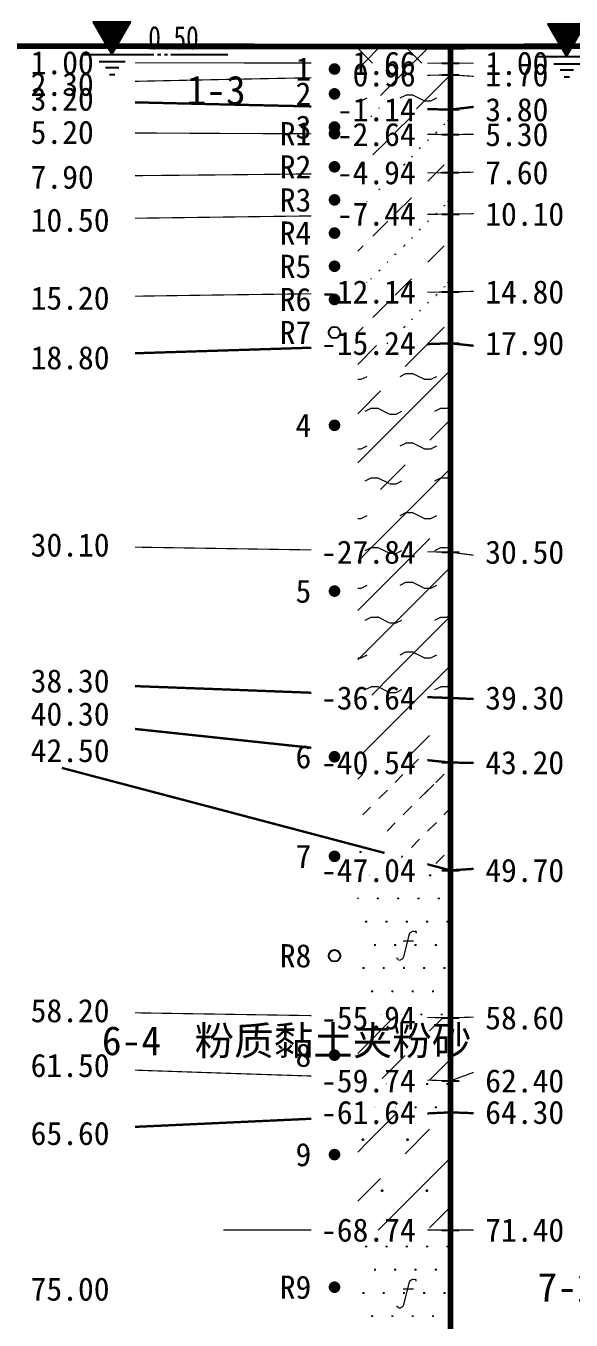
# Model space of a CAD drawing. Extents: x -37 to 3540, y -1485 to 297.
# Drawn here: x 134.6 to 181.6, y -783.3 to -671.8 of the extents above; entities that cross this region are included whole.
import ezdxf
from ezdxf.enums import TextEntityAlignment as Align

# ---------------------------------------------------------------- set-up
doc = ezdxf.new("R2010")
doc.units = 0
doc.layers.get('0').update_dxf_attribs({"linetype": 'CONTINUOUS'})
for name, color, linetype in [('CURVE', 200, 'CONTINUOUS'), ('HOLE', 41, 'CONTINUOUS'), ('SAMPLE', 1, 'CONTINUOUS'), ('STRATUM', 241, 'CONTINUOUS')]:
    doc.layers.add(name, color=color, linetype=linetype)
doc.layers.add('HATCH', color=7, linetype='CONTINUOUS', lineweight=13)
doc.styles.add('ST', font='')
doc.styles.get('ST').set_extended_font_data('SimSun')
pattern_1 = [(45, (117.408, -891), (-4.24264, 4.24264), [10, 0]), (45, (118.469, -894.182), (-2.12132, 6.36396), [3, -3])]
pattern_2 = [(45, (117.408, -891), (-4.24264, 4.24264), [10, 0]), (45, (118.469, -894.182), (-2.12132, 6.36396), [3, -3]), (26.565, (118.4823, -891.2536), (5.999823, 5.999812), [0.567, -12.849]), (0, (117.9153, -891.2536), (0, 6), [0.567, -5.433]), (26.565, (115.827, -891), (5.999823, 5.999812), [0.567, -12.849]), (0, (116.334, -890.7464), (0, 6), [0.567, -5.433]), (153.435, (117.9153, -891.2536), (-5.999818, -5e-06), [1.134, -12.2826]), (26.565, (121.4823, -888.2536), (5.999823, 5.999812), [0.567, -12.849]), (0, (120.9153, -888.2536), (0, 6), [0.567, -5.433]), (26.565, (118.827, -888), (5.999823, 5.999812), [0.567, -12.849]), (0, (119.334, -887.7464), (0, 6), [0.567, -5.433]), (153.435, (120.9153, -888.2536), (-5.999818, -5e-06), [1.134, -12.2826])]
pattern_3 = [(45, (117.408, -891), (-7e-07, 6.99998), [1.97196, -7.92754]), (45, (120.221, -888.171), (-7e-07, 6.99998), [1.99367, -7.90583]), (45, (122.4757, -885.918), (-7e-07, 6.99998), [1.8136, -8.08588]), (26.565, (117.4082, -887.5), (7, 7), [0.0965, -15.55598]), (36.8699, (118.1082, -886.8), (7, 7), [0.19775, -34.80225]), (315, (120.908, -884.024), (6.99998, 1e-06), [0.03305, -9.86644]), (26.565, (120.9082, -891), (7, 7), [0.14475, -15.50773]), (26.565, (121.6082, -890.3), (7, 7), [0.10528, -15.5472]), (90, (121.958, -889.95), (-7, -5e-07), [0.02877, -6.97123]), (26.565, (122.3082, -889.6), (7, 7), [0.091, -31.21394]), (36.8699, (123.0082, -888.9), (7, 7), [0.1107, -34.8893]), (45, (123.708, -888.2), (-2e-07, 6.99998), [0.10911, -9.79038]), (315, (124.3223, -887.452), (6.99998, 1e-06), [0.03305, -9.86644]), (36.8699, (118.8082, -886.1), (7, 7), [0.10224, -34.89776]), (53.1301, (119.5082, -885.4), (14, 21), [0.13438, -34.86562]), (53.1301, (120.2082, -884.7), (14, 21), [0.12625, -34.87375])]
pattern_4 = [(82.875, (116.5736, -892.206), (0.000369, 10.000176), [0.0893, -80.5337]), (143.13, (116.6746, -892.2818), (-29.999964, 20.000054), [0.12627, -49.87373]), (172.875, (116.8518, -892.304), (-70.000246, 9.99966), [0.17857, -80.44443]), (206.565, (117.0302, -892.2147), (-9.9997, -9.99969), [0.19954, -22.16046]), (243.435, (117.1195, -892.0363), (9e-06, -9.9997), [0.19954, -22.16146]), (255.964, (117.2088, -891.679), (-0.0002, -9.9995), [0.36813, -40.86287]), (255.964, (117.5188, -890.439), (-0.0002, -9.9995), [1.2784, -39.9526]), (255.964, (117.5873, -890.165), (-0.0002, -9.9995), [0.28235, -40.94865]), (216.87, (117.7775, -889.9108), (-9.999982, -10.000018), [0.12627, -49.87373]), (243.435, (117.6765, -889.9865), (9e-06, -9.9997), [0.19954, -22.16146]), (206.565, (117.956, -889.8215), (-9.9997, -9.99969), [0.19954, -22.16046]), (172.875, (118.1332, -889.8437), (-70.000246, 9.99966), [0.17857, -80.44443]), (143.13, (118.2342, -889.9194), (-29.999964, 20.000054), [0.12627, -49.87373]), (82.875, (118.2231, -890.008), (0.000369, 10.000176), [0.0893, -80.5337]), (0, (117.078, -890.66), (0, 10), [0.89286, -9.10714]), (0, (117.4332, -891), (1, 2), [0, -1.75]), (0, (117.4082, -890.975), (1, 2), [0, -1.75]), (0, (117.4082, -891), (1, 2), [0, -1.75]), (0, (117.3832, -891), (1, 2), [0, -1.75]), (0, (117.4082, -891.025), (1, 2), [0, -1.75])]

# ---------------------------------------------------------------- blocks, each defined once
blk = doc.blocks.new('SampleSoilUndisturbed')
at = {"const_width": 0.5}
blk.add_lwpolyline([(-0.25, 0, 1), (0.25, 0, 1)], format="xyb", close=True, dxfattribs=at)
blk = doc.blocks.new('SampleSoilDisturbed')
blk.add_circle((0, 0), 0.5)
blk = doc.blocks.new('Gwl')
blk.add_lwpolyline([(0, 0, 0, 3.22, 0), (0, 2.79, 3.22, 3.22, 0)], format="xyseb")
blk.add_lwpolyline([(0, 0), (1.61, 2.79), (-1.61, 2.79)], close=True)
for points in [[(-2.63, 0), (3.61, 0)], [(3.93, 0), (4.21, 0)], [(4.53, 0), (4.8, 0)], [(5.09, 0), (9.99, 0)], [(-1.09, -0.61), (1.16, -0.61)], [(-0.54, -1.14), (0.61, -1.14)], [(-0.19, -1.74), (0.26, -1.74)]]:
    blk.add_lwpolyline(points)
at = {"style": 'ST', "width": 0.8}
blk.add_attdef('*GWL', (3.14, 0.45), '', height=2, dxfattribs=at)

msp = doc.modelspace()

# ---------------------------------------------------------------- hatches: boundary and pattern name
at = {"layer": 'HATCH'}
h = msp.add_hatch(dxfattribs=at)
h.set_pattern_fill('STT', color=50, style=0)
h.set_pattern_definition([(45, (117.4082, -891), (-2.12132, 2.12132), [10, 0]), (135, (117.4082, -891), (-2.12132, -2.12132), [10, 0])])
h.paths.add_polyline_path([(171.18, -673.58), (163.18, -673.57), (163.18, -675), (171.18, -675.01)])
h.paths.add_polyline_path([(161.97, -676.5), (168.67, -676.5), (168.67, -673.57), (161.97, -673.57)], flags=9)
h = msp.add_hatch(dxfattribs=at)
h.set_pattern_fill('FZNT', color=32, style=0)
h.set_pattern_definition(pattern_1)
h.paths.add_polyline_path([(171.18, -675.01), (163.18, -675), (163.18, -676.17), (171.18, -676.01)])
h.paths.add_polyline_path([(161.97, -677.5), (168.67, -677.5), (168.67, -674.57), (161.97, -674.57)], flags=9)
h.paths.add_polyline_path([(161.97, -676.5), (168.67, -676.5), (168.67, -673.57), (161.97, -673.57)], flags=9)
h = msp.add_hatch(dxfattribs=at)
h.set_pattern_fill('YNFNT', color=251, style=0)
h.set_pattern_definition(pattern_2)
h.paths.add_polyline_path([(171.18, -676.01), (163.18, -676.17), (163.18, -678.82), (171.18, -679.01)])
h.paths.add_polyline_path([(160.54, -680.5), (168.67, -680.5), (168.67, -677.58), (160.54, -677.58)], flags=9)
h.paths.add_polyline_path([(161.97, -677.5), (168.67, -677.5), (168.67, -674.57), (161.97, -674.57)], flags=9)
h = msp.add_hatch(dxfattribs=at)
h.set_pattern_fill('SZFT', color=52, style=0)
h.set_pattern_definition(pattern_3)
h.paths.add_polyline_path([(171.18, -679.01), (163.18, -678.82), (163.18, -681.11), (171.18, -681.15)])
h.paths.add_polyline_path([(160.54, -682.64), (168.67, -682.64), (168.67, -679.71), (160.54, -679.71)], flags=9)
h.paths.add_polyline_path([(160.54, -680.5), (168.67, -680.5), (168.67, -677.58), (160.54, -677.58)], flags=9)
h = msp.add_hatch(dxfattribs=at)
h.set_pattern_fill('SZFT', color=52, style=0)
h.set_pattern_definition(pattern_3)
h.paths.add_polyline_path([(171.18, -681.15), (163.18, -681.11), (163.18, -684.52), (171.18, -684.44)])
h.paths.add_polyline_path([(160.54, -685.93), (168.67, -685.93), (168.67, -682.99), (160.54, -682.99)], flags=9)
h.paths.add_polyline_path([(160.54, -682.64), (168.67, -682.64), (168.67, -679.71), (160.54, -679.71)], flags=9)
h = msp.add_hatch(dxfattribs=at)
h.set_pattern_fill('SZFT', color=52, style=0)
h.set_pattern_definition(pattern_3)
h.paths.add_polyline_path([(171.18, -684.44), (163.18, -684.52), (163.18, -688.12), (171.18, -688.01)])
h.paths.add_polyline_path([(160.55, -689.49), (168.66, -689.49), (168.66, -686.59), (160.55, -686.59)], flags=9)
h.paths.add_polyline_path([(160.54, -685.93), (168.67, -685.93), (168.67, -682.99), (160.54, -682.99)], flags=9)
h = msp.add_hatch(dxfattribs=at)
h.set_pattern_fill('SZFT', color=52, style=0)
h.set_pattern_definition(pattern_3)
h.paths.add_polyline_path([(171.18, -688.01), (163.18, -688.12), (163.18, -694.83), (171.18, -694.72)])
h.paths.add_polyline_path([(159.11, -696.21), (168.67, -696.21), (168.67, -693.29), (159.11, -693.29)], flags=9)
h.paths.add_polyline_path([(160.55, -689.49), (168.66, -689.49), (168.66, -686.59), (160.55, -686.59)], flags=9)
h = msp.add_hatch(dxfattribs=at)
h.set_pattern_fill('SZFT', color=52, style=0)
h.set_pattern_definition(pattern_3)
h.paths.add_polyline_path([(171.18, -694.72), (163.18, -694.83), (163.18, -699.4), (171.18, -699.15)])
h.paths.add_polyline_path([(159.11, -700.64), (168.67, -700.64), (168.67, -697.72), (159.11, -697.72)], flags=9)
h.paths.add_polyline_path([(159.11, -696.21), (168.67, -696.21), (168.67, -693.29), (159.11, -693.29)], flags=9)
h = msp.add_hatch(dxfattribs=at)
h.set_pattern_fill('YNFNT', color=251, style=0)
h.set_pattern_definition(pattern_2)
h.paths.add_polyline_path([(171.18, -699.15), (163.18, -699.4), (163.18, -717.03), (171.18, -717.15)])
h.paths.add_polyline_path([(159.11, -718.64), (168.67, -718.64), (168.67, -715.71), (159.11, -715.71)], flags=9)
h.paths.add_polyline_path([(159.11, -700.64), (168.67, -700.64), (168.67, -697.72), (159.11, -697.72)], flags=9)
h = msp.add_hatch(dxfattribs=at)
h.set_pattern_fill('YNNT', color=251, style=0)
h.set_pattern_definition([(45, (117.4082, -891), (-2.12132, 2.12132), [10, 0]), (26.565, (118.4823, -891.2536), (5.999823, 5.999812), [0.567, -12.849]), (0, (117.9153, -891.2536), (0, 6), [0.567, -5.433]), (26.565, (115.827, -891), (5.999823, 5.999812), [0.567, -12.849]), (0, (116.334, -890.7464), (0, 6), [0.567, -5.433]), (153.435, (117.9153, -891.2536), (-5.999818, -5e-06), [1.134, -12.2826]), (26.565, (121.4823, -888.2536), (5.999823, 5.999812), [0.567, -12.849]), (0, (120.9153, -888.2536), (0, 6), [0.567, -5.433]), (26.565, (118.827, -888), (5.999823, 5.999812), [0.567, -12.849]), (0, (119.334, -887.7464), (0, 6), [0.567, -5.433]), (153.435, (120.9153, -888.2536), (-5.999818, -5e-06), [1.134, -12.2826])])
h.paths.add_polyline_path([(171.18, -717.15), (163.18, -717.03), (163.18, -729.42), (171.18, -729.72)])
h.paths.add_polyline_path([(159.11, -731.21), (168.67, -731.21), (168.67, -728.28), (159.11, -728.28)], flags=9)
h.paths.add_polyline_path([(159.11, -718.64), (168.67, -718.64), (168.67, -715.71), (159.11, -715.71)], flags=9)
h = msp.add_hatch(dxfattribs=at)
h.set_pattern_fill('FZNT', color=32, style=0)
h.set_pattern_definition(pattern_1)
h.paths.add_polyline_path([(171.18, -729.72), (163.18, -729.42), (163.18, -734.44), (171.18, -735.29)])
h.paths.add_polyline_path([(159.11, -736.78), (168.67, -736.78), (168.67, -733.85), (159.11, -733.85)], flags=9)
h.paths.add_polyline_path([(159.11, -731.21), (168.67, -731.21), (168.67, -728.28), (159.11, -728.28)], flags=9)
h = msp.add_hatch(dxfattribs=at)
h.set_pattern_fill('NZFT', color=52, style=0)
h.set_pattern_definition([(45, (117.408, -891), (-6e-07, 6.99998), [0.9473, -8.9522]), (45, (118.808, -889.6), (-6e-07, 6.99998), [0.9869, -8.9126]), (45, (120.208, -888.2), (-6e-07, 6.99998), [1.06018, -8.8393]), (45, (121.608, -886.8), (-6e-07, 6.99998), [0.94918, -8.95032]), (45, (123.008, -885.4), (-6e-07, 6.99998), [1.0365, -8.863]), (45, (120.908, -891), (-6e-07, 6.99998), [1.01335, -8.88615]), (45, (122.308, -889.6), (-6e-07, 6.99998), [1.07896, -12.12037]), (45, (123.708, -888.2), (-6e-07, 6.99998), [0.99882, -8.90067]), (45, (118.108, -886.8), (-4e-07, 6.99998), [1.05533, -8.84416]), (45, (119.508, -885.4), (-4e-07, 6.99998), [1.0365, -8.863])])
h.paths.add_polyline_path([(171.18, -735.29), (163.18, -734.44), (163.18, -742.47), (171.18, -744.58)])
h.paths.add_polyline_path([(159.11, -746.07), (168.67, -746.07), (168.67, -743.14), (159.11, -743.14)], flags=9)
h.paths.add_polyline_path([(159.11, -736.78), (168.67, -736.78), (168.67, -733.85), (159.11, -733.85)], flags=9)
h = msp.add_hatch(dxfattribs=at)
h.set_pattern_fill('FS', color=142, style=0)
h.set_pattern_definition(pattern_4)
h.paths.add_polyline_path([(171.18, -744.58), (163.18, -742.47), (163.18, -757.17), (171.18, -757.29)])
h.paths.add_polyline_path([(159.11, -758.78), (168.67, -758.78), (168.67, -755.85), (159.11, -755.85)], flags=9)
h.paths.add_polyline_path([(159.11, -746.07), (168.67, -746.07), (168.67, -743.14), (159.11, -743.14)], flags=9)
h = msp.add_hatch(dxfattribs=at)
h.set_pattern_fill('FZNT', color=32, style=0)
h.set_pattern_definition(pattern_1)
h.paths.add_polyline_path([(171.18, -757.29), (163.18, -757.17), (163.18, -762.45), (171.18, -762.72)])
h.paths.add_polyline_path([(148.3, -761.7), (174.98, -761.7), (174.98, -756.75), (148.3, -756.75)], flags=9)
h.paths.add_polyline_path([(159.11, -764.21), (168.67, -764.21), (168.67, -761.28), (159.11, -761.28)], flags=9)
h.paths.add_polyline_path([(159.11, -758.78), (168.67, -758.78), (168.67, -755.85), (159.11, -755.85)], flags=9)
h = msp.add_hatch(dxfattribs=at)
h.set_pattern_fill('FS', color=142, style=0)
h.set_pattern_definition(pattern_4)
h.paths.add_polyline_path([(171.18, -762.72), (163.18, -762.45), (163.18, -765.81), (171.18, -765.44)])
h.paths.add_polyline_path([(159.11, -766.93), (168.67, -766.93), (168.67, -763.99), (159.11, -763.99)], flags=9)
h.paths.add_polyline_path([(159.11, -764.21), (168.67, -764.21), (168.67, -761.28), (159.11, -761.28)], flags=9)
h = msp.add_hatch(dxfattribs=at)
h.set_pattern_fill('FZNT', color=32, style=0)
h.set_pattern_definition(pattern_1)
h.paths.add_polyline_path([(171.18, -765.44), (163.18, -765.81), (163.18, -775.58), (171.18, -775.58)])
h.paths.add_polyline_path([(159.11, -777.07), (168.67, -777.07), (168.67, -774.14), (159.11, -774.14)], flags=9)
h.paths.add_polyline_path([(159.11, -766.93), (168.67, -766.93), (168.67, -763.99), (159.11, -763.99)], flags=9)
h = msp.add_hatch(dxfattribs=at)
h.set_pattern_fill('FS', color=32, scale=2.2, style=0)
h.set_pattern_definition([(82.875, (115.572, -893.6533), (0.00081, 22.00039), [0.1964, -177.1742]), (143.13, (115.7943, -893.82), (-65.99992, 44.00012), [0.2778, -109.7222]), (172.875, (116.184, -893.8687), (-154.00054, 21.999253), [0.3929, -176.9777]), (206.565, (116.577, -893.672), (-21.99935, -21.9993), [0.439, -48.753]), (243.435, (116.773, -893.28), (2e-05, -21.9993), [0.439, -48.7552]), (255.964, (116.9695, -892.494), (-0.00044, -21.9989), [0.8099, -89.8983]), (255.964, (117.6516, -889.7656), (-0.00044, -21.9989), [2.8124, -87.8958]), (255.964, (117.802, -889.163), (-0.00044, -21.9989), [0.6212, -90.087]), (216.87, (118.2208, -888.6037), (-21.99996, -22.00004), [0.2778, -109.7222]), (243.435, (117.999, -888.77), (2e-05, -21.9993), [0.439, -48.7552]), (206.565, (118.613, -888.407), (-21.99935, -21.9993), [0.439, -48.753]), (172.875, (119.0032, -888.456), (-154.00054, 21.99925), [0.3929, -176.9777]), (143.13, (119.2255, -888.6228), (-65.99992, 44.00012), [0.2778, -109.7222]), (82.875, (119.201, -888.8177), (0.00081, 22.00039), [0.1964, -177.1742]), (0, (116.683, -890.252), (0, 22), [1.9643, -20.0357]), (0, (117.463, -891), (2.2, 4.4), [0, -3.85]), (0, (117.408, -890.945), (2.2, 4.4), [0, -3.85]), (0, (117.408, -891), (2.2, 4.4), [0, -3.85]), (0, (117.353, -891), (2.2, 4.4), [0, -3.85]), (0, (117.408, -891.055), (2.2, 4.4), [0, -3.85])])
h.paths.add_polyline_path([(171.18, -765.44), (163.18, -765.81), (163.18, -775.58), (171.18, -775.58)])
h.paths.add_polyline_path([(159.11, -777.07), (168.67, -777.07), (168.67, -774.14), (159.11, -774.14)], flags=9)
h.paths.add_polyline_path([(159.11, -766.93), (168.67, -766.93), (168.67, -763.99), (159.11, -763.99)], flags=9)
h = msp.add_hatch(dxfattribs=at)
h.set_pattern_fill('FS', color=142, style=0)
h.set_pattern_definition(pattern_4)
h.paths.add_polyline_path([(171.18, -775.58), (163.18, -775.58), (163.18, -785.44), (171.18, -785.44)])
h.paths.add_polyline_path([(159.11, -786.93), (168.67, -786.93), (168.67, -783.99), (159.11, -783.99)], flags=9)
h.paths.add_polyline_path([(159.11, -777.07), (168.67, -777.07), (168.67, -774.14), (159.11, -774.14)], flags=9)

# ---------------------------------------------------------------- linework, layer by layer
at = {"layer": 'HOLE', "linetype": 'Continuous', "const_width": 0.5}
msp.add_lwpolyline([(171.18, -673.58), (171.18, -823.58)], dxfattribs=at)
at = {"layer": 'HOLE', "linetype": 'Continuous'}
for points in [[(170.43, -675.01), (171.93, -675.01)], [(170.43, -676.01), (171.93, -676.01)], [(170.43, -679.01), (171.93, -679.01)], [(170.43, -681.15), (171.93, -681.15)], [(170.43, -684.44), (171.93, -684.44)], [(170.43, -688.01), (171.93, -688.01)], [(170.43, -694.72), (171.93, -694.72)], [(170.43, -699.15), (171.93, -699.15)], [(170.43, -717.15), (171.93, -717.15)], [(170.43, -729.72), (171.93, -729.72)], [(170.43, -735.29), (171.93, -735.29)], [(170.43, -744.58), (171.93, -744.58)], [(170.43, -757.29), (171.93, -757.29)], [(170.43, -762.72), (171.93, -762.72)], [(170.43, -765.44), (171.93, -765.44)], [(170.43, -775.58), (171.93, -775.58)]]:
    msp.add_lwpolyline(points, dxfattribs=at)
at = {"layer": 'STRATUM', "linetype": 'Continuous'}
for points, const_width in [([(91.9, -673.58), (131.98, -673.53), (171.18, -673.58), (203.39, -673.47), (256.48, -673.69)], 0.5), ([(143.98, -674.97), (151.58, -674.98), (159.18, -674.99)], 0.1), ([(169.18, -675.01), (171.18, -675.01), (173.18, -675.01)], 0.1), ([(169.18, -676.05), (171.18, -676.01), (173.18, -676.14)], 0.1), ([(143.98, -676.57), (151.58, -676.41), (159.18, -676.26)], 0.1), ([(143.98, -678.38), (151.58, -678.56), (159.18, -678.73)], 0.2), ([(169.18, -678.96), (171.18, -679.01), (173.18, -678.77)], 0.2), ([(143.98, -681.02), (151.58, -681.06), (159.18, -681.09)], 0.1), ([(169.18, -681.14), (171.18, -681.15), (173.18, -681.14)], 0.1), ([(143.98, -684.7), (151.58, -684.63), (159.18, -684.55)], 0.1), ([(169.18, -684.46), (171.18, -684.44), (173.18, -684.4)], 0.1), ([(143.98, -688.37), (151.58, -688.27), (159.18, -688.17)], 0.1), ([(169.18, -688.04), (171.18, -688.01), (173.18, -687.98)], 0.1), ([(143.98, -695.09), (151.58, -694.98), (159.18, -694.88)], 0.1), ([(169.18, -694.75), (171.18, -694.72), (173.18, -694.67)], 0.1), ([(143.98, -700.01), (151.58, -699.77), (159.18, -699.53)], 0.2), ([(169.18, -699.22), (171.18, -699.15), (173.18, -699.36)], 0.2), ([(143.98, -716.72), (151.58, -716.84), (159.18, -716.96)], 0.1), ([(169.18, -717.12), (171.18, -717.15), (173.18, -717.42)], 0.1), ([(143.98, -728.7), (151.58, -728.98), (159.18, -729.27)], 0.2), ([(169.18, -729.65), (171.18, -729.72), (173.18, -729.81)], 0.2), ([(143.98, -732.39), (151.58, -733.2), (159.18, -734.01)], 0.2), ([(169.18, -735.08), (171.18, -735.29), (173.18, -735.31)], 0.2), ([(137.67, -735.75), (151.58, -739.41), (165.49, -743.08)], 0.2), ([(169.18, -744.05), (171.18, -744.58), (173.18, -744.45)], 0.2), ([(143.98, -756.86), (151.58, -756.98), (159.18, -757.1)], 0.1), ([(169.18, -757.26), (171.18, -757.29), (173.18, -757.23)], 0.1), ([(143.98, -761.8), (151.58, -762.06), (159.18, -762.31)], 0.1), ([(169.18, -762.66), (171.18, -762.72), (173.18, -761.99)], 0.1), ([(143.98, -766.69), (151.58, -766.34), (159.18, -765.99)], 0.2), ([(169.18, -765.53), (171.18, -765.44), (173.18, -765.51)], 0.2), ([(151.58, -775.58), (159.18, -775.58)], 0.1), ([(169.18, -775.58), (171.18, -775.58), (173.18, -775.58)], 0.1)]:
    msp.add_lwpolyline(points, dxfattribs=dict(at, const_width=const_width))

# ---------------------------------------------------------------- block references
at = {"layer": 'CURVE'}
for p, values in [((141.98, -674.25), {'*GWL': '0.50'}), ((181.18, -674.44), {'*GWL': '0.60'})]:
    msp.add_blockref('Gwl', p, dxfattribs=at).add_auto_attribs(values)
at = {"layer": 'SAMPLE'}
for name, p in [('SampleSoilUndisturbed', (161.18, -675.51)), ('SampleSoilUndisturbed', (161.18, -677.65)), ('SampleSoilUndisturbed', (161.18, -680.51)), ('SampleSoilUndisturbed', (161.18, -681.08)), ('SampleSoilUndisturbed', (161.18, -683.94)), ('SampleSoilUndisturbed', (161.18, -686.79)), ('SampleSoilUndisturbed', (161.18, -689.65)), ('SampleSoilUndisturbed', (161.18, -692.51)), ('SampleSoilUndisturbed', (161.18, -695.37)), ('SampleSoilDisturbed', (161.18, -698.22)), ('SampleSoilUndisturbed', (161.18, -706.22)), ('SampleSoilUndisturbed', (161.18, -720.51)), ('SampleSoilUndisturbed', (161.18, -734.79)), ('SampleSoilUndisturbed', (161.18, -743.37)), ('SampleSoilDisturbed', (161.18, -751.94)), ('SampleSoilUndisturbed', (161.18, -760.51)), ('SampleSoilUndisturbed', (161.18, -769.08)), ('SampleSoilUndisturbed', (161.18, -780.51))]:
    msp.add_blockref(name, p, dxfattribs=at)

# ---------------------------------------------------------------- texts
at = {"layer": 'HOLE', "style": 'ST'}
for s, p in [('1.00', (134.98, -674.96)), ('1.00', (174.18, -675.01)), ('2.30', (134.98, -676.82)), ('1.70', (174.18, -676.01)), ('3.20', (134.98, -678.1)), ('3.80', (174.18, -679.01)), ('5.20', (134.98, -680.96)), ('5.30', (174.18, -681.15)), ('7.90', (134.98, -684.82)), ('7.60', (174.18, -684.44)), ('10.10', (174.18, -688.01)), ('10.50', (134.98, -688.53)), ('14.80', (174.18, -694.72)), ('15.20', (134.98, -695.25)), ('17.90', (174.18, -699.15)), ('18.80', (134.98, -700.39)), ('30.10', (134.98, -716.53)), ('30.50', (174.18, -717.15)), ('38.30', (134.98, -728.25)), ('39.30', (174.18, -729.72)), ('40.30', (134.98, -731.1)), ('42.50', (134.98, -734.25)), ('43.20', (174.18, -735.29)), ('49.70', (174.18, -744.58)), ('58.20', (134.98, -756.67)), ('58.60', (174.18, -757.29)), ('61.50', (134.98, -761.39)), ('62.40', (174.18, -762.72)), ('64.30', (174.18, -765.44)), ('65.60', (134.98, -767.25)), ('71.40', (174.18, -775.58)), ('75.00', (134.98, -780.67))]:
    msp.add_text(s, height=2, dxfattribs=at).set_placement(p, align=Align.MIDDLE_LEFT)
for s, p in [('1.66', (168.18, -675.01)), ('0.96', (168.18, -676.01)), ('-1.14', (168.18, -679.01)), ('-2.64', (168.18, -681.15)), ('-4.94', (168.18, -684.44)), ('-7.44', (168.18, -688.01)), ('-12.14', (168.18, -694.72)), ('-15.24', (168.18, -699.15)), ('-27.84', (168.18, -717.15)), ('-36.64', (168.18, -729.72)), ('-40.54', (168.18, -735.29)), ('-47.04', (168.18, -744.58)), ('-55.94', (168.18, -757.29)), ('-59.74', (168.18, -762.72)), ('-61.64', (168.18, -765.44)), ('-68.74', (168.18, -775.58))]:
    msp.add_text(s, height=2, dxfattribs=at).set_placement(p, align=Align.MIDDLE_RIGHT)
at = {"layer": 'SAMPLE', "style": 'ST'}
for s, p in [('1', (159.18, -675.51)), ('2', (159.18, -677.65)), ('R1', (159.18, -681.08)), ('3', (159.18, -680.51)), ('R2', (159.18, -683.94)), ('R3', (159.18, -686.79)), ('R4', (159.18, -689.65)), ('R5', (159.18, -692.51)), ('R6', (159.18, -695.37)), ('R7', (159.18, -698.22)), ('4', (159.18, -706.22)), ('5', (159.18, -720.51)), ('6', (159.18, -734.79)), ('7', (159.18, -743.37)), ('R8', (159.18, -751.94)), ('8', (159.18, -760.51)), ('9', (159.18, -769.08)), ('R9', (159.18, -780.51))]:
    msp.add_text(s, height=2, dxfattribs=at).set_placement(p, align=Align.MIDDLE_RIGHT)
at = {"layer": 'STRATUM', "style": 'ST'}
for s, p in [('1-3', (148.42, -677.33)), ('6-4', (141.12, -759.26)), ('粉质黏土夹粉砂', (149.12, -759.26)), ('7-2', (178.69, -780.51))]:
    msp.add_text(s, height=2.5, dxfattribs=at).set_placement(p, align=Align.MIDDLE_LEFT)

doc.saveas('drawing.dxf')
